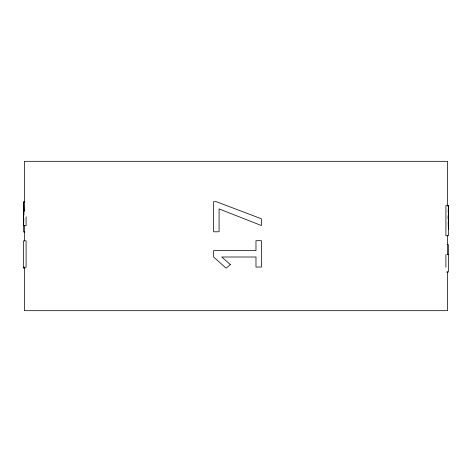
<?xml version="1.0" encoding="UTF-8"?>
<svg xmlns="http://www.w3.org/2000/svg" width="472" height="472" viewBox="0 0 472 472"><rect width="100%" height="100%" fill="white"/><g stroke="black" fill="none" stroke-linecap="round" stroke-linejoin="round"><path stroke-width="0.71" d="M23.836 218.495L23.6 225.693L26.09 225.693L26.09 216.807M23.6 218.943L23.907 209.904L23.6 201.857L24.845 201.857M448.152 212.211L448.4 205.627L445.91 205.627L445.91 235.705L448.4 235.705L448.4 205.627M448.158 218.648L448.4 212.825M218.406 231.787L213.645 231.787L213.645 201.715L216.4 201.715L261.417 218.802L261.417 225.551L219.085 208.913L219.085 231.787M24.845 231.935L23.6 231.935L23.6 201.857M447.155 244.596L448.4 244.596L448.4 272.055L446.536 272.055M447.155 254.52L448.4 254.52M23.6 267.193L26.09 267.193L26.09 240.826L23.6 240.826L23.6 268.279L24.845 268.279M23.6 209.055L23.842 214.878M448.164 215.763L448.4 222.713M448.164 222.265L448.4 229.463M447.55 206.199L447.55 161.318L24.361 161.318L24.361 211.35M447.55 235.634L447.55 254.762M447.55 271.683L447.55 310.682L24.361 310.682L24.361 267.27M445.91 254.52L445.91 267.211M24.361 225.333L24.361 240.785M230.383 264.621L226.094 268.137L213.645 257.069L213.645 250.602L255.977 250.602L255.977 240.685L261.417 240.685L261.417 267.052L255.977 267.052L255.977 257.004L221.71 257.004L230.383 264.621"/></g></svg>
